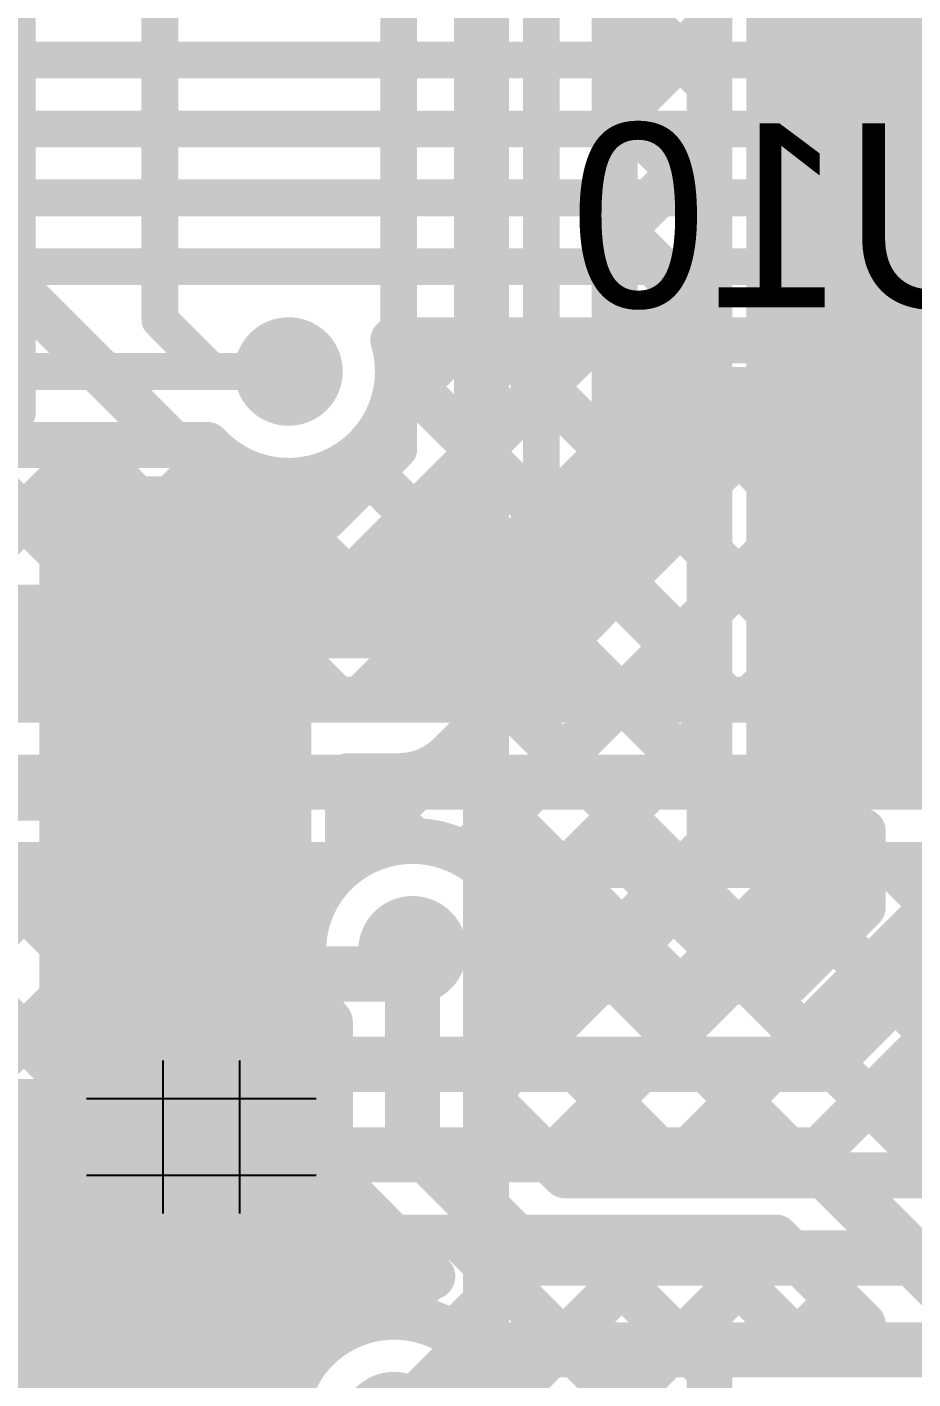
# Model space of a CAD drawing. Header units: millimetres. Extents: x 0.79 to 4.38, y 0.99 to 3.94.
# Drawn here: x 3.0271 to 3.2199, y 2.2447 to 2.539 of the extents above; entities that cross this region are included whole.
import ezdxf

# ---------------------------------------------------------------- set-up
doc = ezdxf.new("R2010")
doc.units = ezdxf.units.MM
doc.header["$MEASUREMENT"] = 0
for name, color, linetype in [('BottomLayer', 5, 'Continuous'), ('BottomOverlay', 54, 'Continuous'), ('BottomPaste', 16, 'Continuous'), ('BottomSolder', 6, 'Continuous'), ('MultiLayer', 9, 'Continuous'), ('TopLayer', 1, 'Continuous'), ('TopOverlay', 2, 'Continuous'), ('TopPaste', 8, 'Continuous'), ('TopSolder', 216, 'Continuous'), ('ViaHoleLayer', 16, 'Continuous')]:
    doc.layers.add(name, color=color, linetype=linetype)

# ---------------------------------------------------------------- blocks, each defined once
blk = doc.blocks.new('49MD_8_000_20_20_20_A_45')
at = {"layer": 'TopLayer'}
blk.add_solid([(0.0689, -0.03937), (0.28543, -0.03937), (0.0689, 0.03937), (0.28543, 0.03937)], dxfattribs=at)
at = {"layer": 'TopOverlay', "const_width": 0.01}
blk.add_lwpolyline([(-0.256, 0.1), (0.252, 0.1)], dxfattribs=at)
at = {"layer": 'TopPaste'}
blk.add_solid([(0.0689, -0.03937), (0.28543, -0.03937), (0.0689, 0.03937), (0.28543, 0.03937)], dxfattribs=at)
at = {"layer": 'TopSolder'}
blk.add_solid([(0.0649, -0.04337), (0.28943, -0.04337), (0.0649, 0.04337), (0.28943, 0.04337)], dxfattribs=at)
blk = doc.blocks.new('C___0201_B_72')
at = {"layer": 'BottomLayer'}
for points in [[(-0.01831, -0.00728), (-0.00768, -0.00728), (-0.01831, 0.00728), (-0.00768, 0.00728)], [(0.00768, -0.00728), (0.01831, -0.00728), (0.00768, 0.00728), (0.01831, 0.00728)]]:
    blk.add_solid(points, dxfattribs=at)
at = {"layer": 'BottomOverlay', "const_width": 0.01}
for points in [[(-0.025, -0.014), (-0.025, 0.014)], [(0.025, 0.014), (-0.025, 0.014)], [(0.025, -0.014), (0.025, 0.014)], [(0.025, -0.014), (-0.025, -0.014)]]:
    blk.add_lwpolyline(points, dxfattribs=at)
at = {"layer": 'BottomOverlay', "const_width": 0.005}
for points in [[(-0.0275, 0.014, 1), (-0.0225, 0.014, 1)], [(-0.0275, 0.014, 1), (-0.0225, 0.014, 1)], [(0.0225, 0.014, 1), (0.0275, 0.014, 1)], [(0.0225, 0.014, 1), (0.0275, 0.014, 1)], [(-0.0275, -0.014, 1), (-0.0225, -0.014, 1)], [(-0.0275, -0.014, 1), (-0.0225, -0.014, 1)], [(0.0225, -0.014, 1), (0.0275, -0.014, 1)], [(0.0225, -0.014, 1), (0.0275, -0.014, 1)]]:
    blk.add_lwpolyline(points, format="xyb", close=True, dxfattribs=at)
at = {"layer": 'BottomPaste'}
for points in [[(-0.01831, -0.00728), (-0.00768, -0.00728), (-0.01831, 0.00728), (-0.00768, 0.00728)], [(0.00768, -0.00728), (0.01831, -0.00728), (0.00768, 0.00728), (0.01831, 0.00728)]]:
    blk.add_solid(points, dxfattribs=at)
at = {"layer": 'BottomSolder'}
for points in [[(-0.02231, -0.01128), (-0.00368, -0.01128), (-0.02231, 0.01128), (-0.00368, 0.01128)], [(0.00368, -0.01128), (0.02231, -0.01128), (0.00368, 0.01128), (0.02231, 0.01128)]]:
    blk.add_solid(points, dxfattribs=at)
blk = doc.blocks.new('C__0402_B_75')
at = {"layer": 'BottomLayer'}
for points in [[(-0.0275, 0.0125), (-0.0275, -0.0125), (-0.0095, 0.0125), (-0.0095, -0.0125)], [(0.0095, 0.0125), (0.0095, -0.0125), (0.0275, 0.0125), (0.0275, -0.0125)]]:
    blk.add_solid(points, dxfattribs=at)
at = {"layer": 'BottomOverlay', "const_width": 0.01}
for points in [[(-0.034, 0.019), (-0.034, -0.0185)], [(-0.034, 0.019), (0.034, 0.019)], [(0.034, 0.019), (0.034, -0.0185)], [(-0.034, -0.0185), (0.034, -0.0185)]]:
    blk.add_lwpolyline(points, dxfattribs=at)
at = {"layer": 'BottomOverlay', "const_width": 0.005}
for points in [[(-0.0365, 0.019, 1), (-0.0315, 0.019, 1)], [(-0.0365, 0.019, 1), (-0.0315, 0.019, 1)], [(0.0315, 0.019, 1), (0.0365, 0.019, 1)], [(0.0315, 0.019, 1), (0.0365, 0.019, 1)], [(-0.0365, -0.0185, 1), (-0.0315, -0.0185, 1)], [(-0.0365, -0.0185, 1), (-0.0315, -0.0185, 1)], [(0.0315, -0.0185, 1), (0.0365, -0.0185, 1)], [(0.0315, -0.0185, 1), (0.0365, -0.0185, 1)]]:
    blk.add_lwpolyline(points, format="xyb", close=True, dxfattribs=at)
at = {"layer": 'BottomPaste'}
for points in [[(-0.0275, 0.0125), (-0.0275, -0.0125), (-0.0095, 0.0125), (-0.0095, -0.0125)], [(0.0095, 0.0125), (0.0095, -0.0125), (0.0275, 0.0125), (0.0275, -0.0125)]]:
    blk.add_solid(points, dxfattribs=at)
at = {"layer": 'BottomSolder'}
for points in [[(-0.0315, 0.0165), (-0.0315, -0.0165), (-0.0055, 0.0165), (-0.0055, -0.0165)], [(0.0055, 0.0165), (0.0055, -0.0165), (0.0315, 0.0165), (0.0315, -0.0165)]]:
    blk.add_solid(points, dxfattribs=at)
blk = doc.blocks.new('C__0603_B_77')
at = {"layer": 'BottomLayer'}
for points in [[(-0.045, 0.0175), (-0.045, -0.0175), (-0.015, 0.0175), (-0.015, -0.0175)], [(0.015, 0.0175), (0.015, -0.0175), (0.045, 0.0175), (0.045, -0.0175)]]:
    blk.add_solid(points, dxfattribs=at)
at = {"layer": 'BottomOverlay', "const_width": 0.01}
for points in [[(0.052, 0.024), (-0.052, 0.024)], [(-0.052, -0.024), (-0.052, 0.024)], [(0.052, -0.024), (0.052, 0.024)], [(0.052, -0.024), (-0.052, -0.024)]]:
    blk.add_lwpolyline(points, dxfattribs=at)
at = {"layer": 'BottomOverlay', "const_width": 0.005}
for points in [[(-0.0545, 0.024, 1), (-0.0495, 0.024, 1)], [(-0.0545, 0.024, 1), (-0.0495, 0.024, 1)], [(0.0495, 0.024, 1), (0.0545, 0.024, 1)], [(0.0495, 0.024, 1), (0.0545, 0.024, 1)], [(-0.0545, -0.024, 1), (-0.0495, -0.024, 1)], [(-0.0545, -0.024, 1), (-0.0495, -0.024, 1)], [(0.0495, -0.024, 1), (0.0545, -0.024, 1)], [(0.0495, -0.024, 1), (0.0545, -0.024, 1)]]:
    blk.add_lwpolyline(points, format="xyb", close=True, dxfattribs=at)
at = {"layer": 'BottomPaste'}
for points in [[(-0.045, 0.0175), (-0.045, -0.0175), (-0.015, 0.0175), (-0.015, -0.0175)], [(0.015, 0.0175), (0.015, -0.0175), (0.045, 0.0175), (0.045, -0.0175)]]:
    blk.add_solid(points, dxfattribs=at)
at = {"layer": 'BottomSolder'}
for points in [[(-0.049, 0.0215), (-0.049, -0.0215), (-0.011, 0.0215), (-0.011, -0.0215)], [(0.011, 0.0215), (0.011, -0.0215), (0.049, 0.0215), (0.049, -0.0215)]]:
    blk.add_solid(points, dxfattribs=at)
blk = doc.blocks.new('C__0402_B_78')
at = {"layer": 'BottomLayer'}
for points in [[(-0.0275, 0.0125), (-0.0275, -0.0125), (-0.0095, 0.0125), (-0.0095, -0.0125)], [(0.0095, 0.0125), (0.0095, -0.0125), (0.0275, 0.0125), (0.0275, -0.0125)]]:
    blk.add_solid(points, dxfattribs=at)
at = {"layer": 'BottomOverlay', "const_width": 0.01}
for points in [[(-0.034, 0.019), (-0.034, -0.0185)], [(-0.034, 0.019), (0.034, 0.019)], [(0.034, 0.019), (0.034, -0.0185)], [(-0.034, -0.0185), (0.034, -0.0185)]]:
    blk.add_lwpolyline(points, dxfattribs=at)
at = {"layer": 'BottomOverlay', "const_width": 0.005}
for points in [[(-0.0365, 0.019, 1), (-0.0315, 0.019, 1)], [(-0.0365, 0.019, 1), (-0.0315, 0.019, 1)], [(0.0315, 0.019, 1), (0.0365, 0.019, 1)], [(0.0315, 0.019, 1), (0.0365, 0.019, 1)], [(-0.0365, -0.0185, 1), (-0.0315, -0.0185, 1)], [(-0.0365, -0.0185, 1), (-0.0315, -0.0185, 1)], [(0.0315, -0.0185, 1), (0.0365, -0.0185, 1)], [(0.0315, -0.0185, 1), (0.0365, -0.0185, 1)]]:
    blk.add_lwpolyline(points, format="xyb", close=True, dxfattribs=at)
at = {"layer": 'BottomPaste'}
for points in [[(-0.0275, 0.0125), (-0.0275, -0.0125), (-0.0095, 0.0125), (-0.0095, -0.0125)], [(0.0095, 0.0125), (0.0095, -0.0125), (0.0275, 0.0125), (0.0275, -0.0125)]]:
    blk.add_solid(points, dxfattribs=at)
at = {"layer": 'BottomSolder'}
for points in [[(-0.0315, 0.0165), (-0.0315, -0.0165), (-0.0055, 0.0165), (-0.0055, -0.0165)], [(0.0055, 0.0165), (0.0055, -0.0165), (0.0315, 0.0165), (0.0315, -0.0165)]]:
    blk.add_solid(points, dxfattribs=at)
blk = doc.blocks.new('STM32F070CBT6TR_258')
at = {"layer": 'TopLayer'}
for points in [[(-0.13976, 0.06299), (-0.13976, 0.0748), (-0.19094, 0.06299), (-0.19094, 0.0748)], [(-0.13976, 0.04331), (-0.13976, 0.05512), (-0.19094, 0.04331), (-0.19094, 0.05512)], [(-0.13976, 0.02362), (-0.13976, 0.03543), (-0.19094, 0.02362), (-0.19094, 0.03543)], [(-0.13976, 0.00394), (-0.13976, 0.01575), (-0.19094, 0.00394), (-0.19094, 0.01575)], [(-0.13976, -0.01575), (-0.13976, -0.00394), (-0.19094, -0.01575), (-0.19094, -0.00394)], [(-0.13976, -0.03543), (-0.13976, -0.02362), (-0.19094, -0.03543), (-0.19094, -0.02362)], [(-0.13976, -0.05512), (-0.13976, -0.04331), (-0.19094, -0.05512), (-0.19094, -0.04331)], [(-0.13976, -0.0748), (-0.13976, -0.06299), (-0.19094, -0.0748), (-0.19094, -0.06299)], [(-0.13976, -0.09449), (-0.13976, -0.08268), (-0.19094, -0.09449), (-0.19094, -0.08268)], [(-0.13976, -0.11417), (-0.13976, -0.10236), (-0.19094, -0.11417), (-0.19094, -0.10236)]]:
    blk.add_solid(points, dxfattribs=at)
at = {"layer": 'TopOverlay', "const_width": 0.01}
blk.add_lwpolyline([(-0.125, -0.165), (-0.165, -0.125)], dxfattribs=at)
at = {"layer": 'TopOverlay', "const_width": 0.005}
blk.add_lwpolyline([(-0.1675, -0.125, 1), (-0.1625, -0.125, 1)], format="xyb", close=True, dxfattribs=at)
at = {"layer": 'TopPaste'}
for points in [[(-0.13976, 0.06299), (-0.13976, 0.0748), (-0.19094, 0.06299), (-0.19094, 0.0748)], [(-0.13976, 0.04331), (-0.13976, 0.05512), (-0.19094, 0.04331), (-0.19094, 0.05512)], [(-0.13976, 0.02362), (-0.13976, 0.03543), (-0.19094, 0.02362), (-0.19094, 0.03543)], [(-0.13976, 0.00394), (-0.13976, 0.01575), (-0.19094, 0.00394), (-0.19094, 0.01575)], [(-0.13976, -0.01575), (-0.13976, -0.00394), (-0.19094, -0.01575), (-0.19094, -0.00394)], [(-0.13976, -0.03543), (-0.13976, -0.02362), (-0.19094, -0.03543), (-0.19094, -0.02362)], [(-0.13976, -0.05512), (-0.13976, -0.04331), (-0.19094, -0.05512), (-0.19094, -0.04331)], [(-0.13976, -0.0748), (-0.13976, -0.06299), (-0.19094, -0.0748), (-0.19094, -0.06299)], [(-0.13976, -0.09449), (-0.13976, -0.08268), (-0.19094, -0.09449), (-0.19094, -0.08268)], [(-0.13976, -0.11417), (-0.13976, -0.10236), (-0.19094, -0.11417), (-0.19094, -0.10236)]]:
    blk.add_solid(points, dxfattribs=at)
at = {"layer": 'TopSolder'}
for points in [[(-0.13576, 0.05899), (-0.13576, 0.0788), (-0.19494, 0.05899), (-0.19494, 0.0788)], [(-0.13576, 0.03931), (-0.13576, 0.05912), (-0.19494, 0.03931), (-0.19494, 0.05912)], [(-0.13576, 0.01962), (-0.13576, 0.03943), (-0.19494, 0.01962), (-0.19494, 0.03943)], [(-0.13576, -0.00006), (-0.13576, 0.01975), (-0.19494, -0.00006), (-0.19494, 0.01975)], [(-0.13576, -0.01975), (-0.13576, 0.00006), (-0.19494, -0.01975), (-0.19494, 0.00006)], [(-0.13576, -0.03943), (-0.13576, -0.01962), (-0.19494, -0.03943), (-0.19494, -0.01962)], [(-0.13576, -0.05912), (-0.13576, -0.03931), (-0.19494, -0.05912), (-0.19494, -0.03931)], [(-0.13576, -0.0788), (-0.13576, -0.05899), (-0.19494, -0.0788), (-0.19494, -0.05899)], [(-0.13576, -0.09849), (-0.13576, -0.07868), (-0.19494, -0.09849), (-0.19494, -0.07868)], [(-0.13576, -0.11817), (-0.13576, -0.09836), (-0.19494, -0.11817), (-0.19494, -0.09836)]]:
    blk.add_solid(points, dxfattribs=at)

msp = doc.modelspace()

# ---------------------------------------------------------------- linework, layer by layer
at = {"layer": 'BottomLayer'}
for points, const_width in [([(3.19102, 2.53181), (3.23921, 2.58)], 0.008), ([(3.19724, 2.51681), (3.22843, 2.548)], 0.008), ([(2.87681, 2.53181), (3.19102, 2.53181)], 0.008), ([(3.20744, 2.50181), (3.22863, 2.523)], 0.008), ([(2.93681, 2.51681), (3.19724, 2.51681)], 0.008), ([(2.95555, 2.50181), (3.20744, 2.50181)], 0.008), ([(3.21404, 2.48681), (3.22523, 2.498)], 0.008), ([(2.97281, 2.48681), (3.21404, 2.48681)], 0.008), ([(3.21, 2.44632), (3.24568, 2.482)], 0.01), ([(3.07441, 2.39558), (3.14963, 2.47081)], 0.01), ([(3.09969, 2.39258), (3.17792, 2.47081)], 0.01), ([(3.10636, 2.45582), (3.12135, 2.47081)], 0.01), ([(3.10682, 2.47081), (3.21404, 2.47081)], 0.01), ([(3.12797, 2.39258), (3.2062, 2.47081)], 0.01), ([(3.12947, 2.47081), (3.2077, 2.39258)], 0.01), ([(3.15776, 2.47081), (3.20772, 2.42085)], 0.01), ([(3.18604, 2.47081), (3.21053, 2.44632)], 0.01), ([(3.21433, 2.47081), (3.23882, 2.44632)], 0.01), ([(3.011, 2.464), (3.084, 2.464)], 0.008), ([(3.10781, 2.46419), (3.17942, 2.39258)], 0.01), ([(3.13558, 2.41158), (3.17899, 2.45499)], 0.02), ([(3.17899, 2.45499), (3.227, 2.45499)], 0.02), ([(3.01763, 2.448), (3.06637, 2.448)], 0.01), ([(3.01881, 2.42484), (3.04197, 2.448)], 0.01), ([(3.03915, 2.448), (3.09457, 2.39258)], 0.01), ([(3.01425, 2.44462), (3.06328, 2.39558)], 0.01), ([(3.01658, 2.39433), (3.06833, 2.44607)], 0.01), ([(3.09856, 2.44516), (3.15113, 2.39258)], 0.01), ([(3.15626, 2.39258), (3.20772, 2.44404)], 0.01), ([(3.20772, 2.44632), (3.24628, 2.44632)], 0.01), ([(3.20772, 2.41169), (3.20772, 2.44632)], 0.01), ([(3.20772, 2.44404), (3.21, 2.44632)], 0.01), ([(3.04612, 2.39558), (3.09218, 2.44164)], 0.01), ([(3.072, 2.44344), (3.12285, 2.39258)], 0.01), ([(2.87052, 2.41864), (3.05016, 2.239)], 0.01), ([(2.90059, 2.41685), (3.07934, 2.2381)], 0.01), ([(3.05935, 2.41158), (3.13558, 2.41158)], 0.02), ([(3.18454, 2.39258), (3.20772, 2.41576)], 0.01), ([(3.01268, 2.399), (3.02526, 2.41158)], 0.012), ([(3.01627, 2.41431), (3.035, 2.39558)], 0.01), ([(3.02526, 2.41158), (3.05935, 2.41158)], 0.012), ([(3.20772, 2.41169), (3.24628, 2.41169)], 0.01), ([(3.21283, 2.39258), (3.23194, 2.41169)], 0.01), ([(3.21688, 2.41169), (3.23599, 2.39258)], 0.01), ([(3.03485, 2.39558), (3.08385, 2.39558)], 0.01), ([(3.01955, 2.39258), (3.03485, 2.39258)], 0.01), ([(3.08385, 2.39258), (3.28711, 2.39258)], 0.01), ([(3.00758, 2.37458), (3.05935, 2.37458)], 0.012), ([(3.05935, 2.37458), (3.31942, 2.37458)], 0.012), ([(2.93282, 2.254), (3.03485, 2.35603)], 0.01), ([(2.98539, 2.25), (3.09197, 2.35658)], 0.01), ([(3.02325, 2.35658), (3.03485, 2.35658)], 0.01), ([(3.08385, 2.35658), (3.09611, 2.35658)], 0.01), ([(3.12589, 2.35658), (3.28576, 2.35658)], 0.01), ([(3.129, 2.30876), (3.17683, 2.35658)], 0.01), ([(3.13057, 2.35658), (3.19815, 2.289)], 0.01), ([(3.13439, 2.34243), (3.14854, 2.35658)], 0.01), ([(3.14086, 2.29233), (3.20511, 2.35658)], 0.01), ([(3.15885, 2.35658), (3.22643, 2.289)], 0.01), ([(3.16581, 2.289), (3.2334, 2.35658)], 0.01), ([(3.18713, 2.35658), (3.25472, 2.289)], 0.01), ([(3.1941, 2.289), (3.26168, 2.35658)], 0.01), ([(3.21542, 2.35658), (3.283, 2.289)], 0.01), ([(2.96282, 2.25571), (3.06069, 2.35358)], 0.01), ([(2.99195, 2.35377), (3.09246, 2.25327)], 0.01), ([(3.02016, 2.35385), (3.11057, 2.26344)], 0.01), ([(3.03485, 2.35358), (3.08385, 2.35358)], 0.01), ([(3.04871, 2.35358), (3.093, 2.3093)], 0.01), ([(3.077, 2.35358), (3.0877, 2.34288)], 0.01), ([(3.22238, 2.289), (3.28807, 2.35469)], 0.01), ([(3.111, 2.29674), (3.111, 2.338)], 0.012), ([(3.01368, 2.25), (3.09016, 2.32648)], 0.01), ([(3.13203, 2.32683), (3.16986, 2.289)], 0.01), ([(3.093, 2.29674), (3.093, 2.32241)], 0.01), ([(3.129, 2.3042), (3.129, 2.32241)], 0.01), ([(3.129, 2.3042), (3.1442, 2.289)], 0.01), ([(3.0335, 2.24154), (3.093, 2.30104)], 0.01), ([(3.111, 2.29674), (3.13674, 2.271)], 0.012), ([(3.1442, 2.289), (3.422, 2.289)], 0.01), ([(3.0983, 2.28399), (3.1153, 2.26698)], 0.01), ([(3.05916, 2.23892), (3.10126, 2.28102)], 0.01), ([(3.063, 2.268), (3.104, 2.268)], 0.02), ([(3.13674, 2.271), (3.464, 2.271)], 0.012), ([(3.10529, 2.25817), (3.11083, 2.2637)], 0.01), ([(2.98059, 2.25), (3.0335, 2.25)], 0.01), ([(3.0335, 2.239), (3.0335, 2.25)], 0.01), ([(3.107, 2.23442), (3.12358, 2.251)], 0.012), ([(3.12358, 2.251), (3.4061, 2.251)], 0.012)]:
    msp.add_lwpolyline(points, dxfattribs=dict(at, const_width=const_width))
for points, const_width in [([(3.18902, 2.53181, 1), (3.19302, 2.53181, 1)], 0.004), ([(3.18902, 2.53181, 1), (3.19302, 2.53181, 1)], 0.004), ([(3.19524, 2.51681, 1), (3.19924, 2.51681, 1)], 0.004), ([(3.19524, 2.51681, 1), (3.19924, 2.51681, 1)], 0.004), ([(3.20544, 2.50181, 1), (3.20944, 2.50181, 1)], 0.004), ([(3.20544, 2.50181, 1), (3.20944, 2.50181, 1)], 0.004), ([(3.21204, 2.48681, 1), (3.21604, 2.48681, 1)], 0.004), ([(3.21204, 2.48681, 1), (3.21604, 2.48681, 1)], 0.004), ([(3.07809, 2.464, 1), (3.08991, 2.464, 1)], 0.01181), ([(3.10432, 2.47081, 1), (3.10932, 2.47081, 1)], 0.005), ([(3.10432, 2.47081, 1), (3.10932, 2.47081, 1)], 0.005), ([(3.11885, 2.47081, 1), (3.12385, 2.47081, 1)], 0.005), ([(3.12697, 2.47081, 1), (3.13198, 2.47081, 1)], 0.005), ([(3.14713, 2.47081, 1), (3.15213, 2.47081, 1)], 0.005), ([(3.15526, 2.47081, 1), (3.16026, 2.47081, 1)], 0.005), ([(3.17542, 2.47081, 1), (3.18042, 2.47081, 1)], 0.005), ([(3.18354, 2.47081, 1), (3.18854, 2.47081, 1)], 0.005), ([(3.2037, 2.47081, 1), (3.2087, 2.47081, 1)], 0.005), ([(3.21154, 2.47081, 1), (3.21654, 2.47081, 1)], 0.005), ([(3.21154, 2.47081, 1), (3.21654, 2.47081, 1)], 0.005), ([(3.21154, 2.47081, 1), (3.21654, 2.47081, 1)], 0.005), ([(3.21183, 2.47081, 1), (3.21683, 2.47081, 1)], 0.005), ([(3.082, 2.464, 1), (3.086, 2.464, 1)], 0.004), ([(3.10531, 2.46419, 1), (3.11031, 2.46419, 1)], 0.005), ([(3.10531, 2.464, 1), (3.11031, 2.464, 1)], 0.005), ([(3.10531, 2.464, 1), (3.11031, 2.464, 1)], 0.005), ([(3.17399, 2.45499, 1), (3.18399, 2.45499, 1)], 0.01), ([(3.17399, 2.45499, 1), (3.18399, 2.45499, 1)], 0.01), ([(3.222, 2.45499, 1), (3.232, 2.45499, 1)], 0.01), ([(3.10386, 2.45582, 1), (3.10886, 2.45582, 1)], 0.005), ([(3.03665, 2.448, 1), (3.04165, 2.448, 1)], 0.005), ([(3.03947, 2.448, 1), (3.04447, 2.448, 1)], 0.005), ([(3.06387, 2.448, 1), (3.06887, 2.448, 1)], 0.005), ([(3.06387, 2.448, 1), (3.06887, 2.448, 1)], 0.005), ([(3.06583, 2.44607, 1), (3.07083, 2.44607, 1)], 0.005), ([(3.09606, 2.44516, 1), (3.10106, 2.44516, 1)], 0.005), ([(3.20522, 2.44632, 1), (3.21022, 2.44632, 1)], 0.005), ([(3.20522, 2.44632, 1), (3.21022, 2.44632, 1)], 0.005), ([(3.20522, 2.44404, 1), (3.21022, 2.44404, 1)], 0.005), ([(3.20522, 2.44404, 1), (3.21022, 2.44404, 1)], 0.005), ([(3.2075, 2.44632, 1), (3.2125, 2.44632, 1)], 0.005), ([(3.2075, 2.44632, 1), (3.2125, 2.44632, 1)], 0.005), ([(3.20803, 2.44632, 1), (3.21303, 2.44632, 1)], 0.005), ([(3.0695, 2.44344, 1), (3.0745, 2.44344, 1)], 0.005), ([(3.08968, 2.44164, 1), (3.09468, 2.44164, 1)], 0.005), ([(3.20522, 2.42085, 1), (3.21022, 2.42085, 1)], 0.005), ([(3.05435, 2.41158, 1), (3.06435, 2.41158, 1)], 0.01), ([(3.13058, 2.41158, 1), (3.14058, 2.41158, 1)], 0.01), ([(3.13058, 2.41158, 1), (3.14058, 2.41158, 1)], 0.01), ([(3.20522, 2.41576, 1), (3.21022, 2.41576, 1)], 0.005), ([(3.02226, 2.41158, 1), (3.02826, 2.41158, 1)], 0.006), ([(3.02226, 2.41158, 1), (3.02826, 2.41158, 1)], 0.006), ([(3.05635, 2.41158, 1), (3.06235, 2.41158, 1)], 0.006), ([(3.20522, 2.41169, 1), (3.21022, 2.41169, 1)], 0.005), ([(3.20522, 2.41169, 1), (3.21022, 2.41169, 1)], 0.005), ([(3.21438, 2.41169, 1), (3.21938, 2.41169, 1)], 0.005), ([(3.03235, 2.39558, 1), (3.03735, 2.39558, 1)], 0.005), ([(3.0325, 2.39558, 1), (3.0375, 2.39558, 1)], 0.005), ([(3.04362, 2.39558, 1), (3.04862, 2.39558, 1)], 0.005), ([(3.06078, 2.39558, 1), (3.06578, 2.39558, 1)], 0.005), ([(3.07191, 2.39558, 1), (3.07691, 2.39558, 1)], 0.005), ([(3.08135, 2.39558, 1), (3.08635, 2.39558, 1)], 0.005), ([(3.03235, 2.39258, 1), (3.03735, 2.39258, 1)], 0.005), ([(3.08135, 2.39258, 1), (3.08635, 2.39258, 1)], 0.005), ([(3.09207, 2.39258, 1), (3.09707, 2.39258, 1)], 0.005), ([(3.09719, 2.39258, 1), (3.10219, 2.39258, 1)], 0.005), ([(3.12035, 2.39258, 1), (3.12535, 2.39258, 1)], 0.005), ([(3.12547, 2.39258, 1), (3.13047, 2.39258, 1)], 0.005), ([(3.14863, 2.39258, 1), (3.15363, 2.39258, 1)], 0.005), ([(3.15376, 2.39258, 1), (3.15876, 2.39258, 1)], 0.005), ([(3.17692, 2.39258, 1), (3.18192, 2.39258, 1)], 0.005), ([(3.18204, 2.39258, 1), (3.18704, 2.39258, 1)], 0.005), ([(3.2052, 2.39258, 1), (3.2102, 2.39258, 1)], 0.005), ([(3.21033, 2.39258, 1), (3.21533, 2.39258, 1)], 0.005), ([(3.05635, 2.37458, 1), (3.06235, 2.37458, 1)], 0.006), ([(3.05635, 2.37458, 1), (3.06235, 2.37458, 1)], 0.006), ([(3.02075, 2.35658, 1), (3.02575, 2.35658, 1)], 0.005), ([(3.02075, 2.35658, 1), (3.02575, 2.35658, 1)], 0.005), ([(3.03235, 2.35658, 1), (3.03735, 2.35658, 1)], 0.005), ([(3.03235, 2.35603, 1), (3.03735, 2.35603, 1)], 0.005), ([(3.08135, 2.35658, 1), (3.08635, 2.35658, 1)], 0.005), ([(3.08947, 2.35658, 1), (3.09447, 2.35658, 1)], 0.005), ([(3.09361, 2.35658, 1), (3.09861, 2.35658, 1)], 0.005), ([(3.09361, 2.35658, 1), (3.09861, 2.35658, 1)], 0.005), ([(3.12339, 2.35658, 1), (3.12839, 2.35658, 1)], 0.005), ([(3.12339, 2.35658, 1), (3.12839, 2.35658, 1)], 0.005), ([(3.12807, 2.35658, 1), (3.13307, 2.35658, 1)], 0.005), ([(3.14604, 2.35658, 1), (3.15104, 2.35658, 1)], 0.005), ([(3.15635, 2.35658, 1), (3.16135, 2.35658, 1)], 0.005), ([(3.17433, 2.35658, 1), (3.17933, 2.35658, 1)], 0.005), ([(3.18463, 2.35658, 1), (3.18963, 2.35658, 1)], 0.005), ([(3.20261, 2.35658, 1), (3.20761, 2.35658, 1)], 0.005), ([(3.21292, 2.35658, 1), (3.21792, 2.35658, 1)], 0.005), ([(3.03235, 2.35358, 1), (3.03735, 2.35358, 1)], 0.005), ([(3.04621, 2.35358, 1), (3.05121, 2.35358, 1)], 0.005), ([(3.05819, 2.35358, 1), (3.06319, 2.35358, 1)], 0.005), ([(3.0745, 2.35358, 1), (3.0795, 2.35358, 1)], 0.005), ([(3.08135, 2.35358, 1), (3.08635, 2.35358, 1)], 0.005), ([(3.10509, 2.338, 1), (3.11691, 2.338, 1)], 0.01181), ([(3.0852, 2.34288, 1), (3.0902, 2.34288, 1)], 0.005), ([(3.13189, 2.34243, 1), (3.13689, 2.34243, 1)], 0.005), ([(3.108, 2.338, 1), (3.114, 2.338, 1)], 0.006), ([(3.13231, 2.338, 1), (3.13731, 2.338, 1)], 0.005), ([(3.13231, 2.338, 1), (3.13731, 2.338, 1)], 0.005), ([(3.08766, 2.32648, 1), (3.09266, 2.32648, 1)], 0.005), ([(3.12953, 2.32683, 1), (3.13453, 2.32683, 1)], 0.005), ([(3.0905, 2.32241, 1), (3.0955, 2.32241, 1)], 0.005), ([(3.0905, 2.32241, 1), (3.0955, 2.32241, 1)], 0.005), ([(3.1265, 2.32241, 1), (3.1315, 2.32241, 1)], 0.005), ([(3.1265, 2.32241, 1), (3.1315, 2.32241, 1)], 0.005), ([(3.0905, 2.3093, 1), (3.0955, 2.3093, 1)], 0.005), ([(3.1265, 2.30876, 1), (3.1315, 2.30876, 1)], 0.005), ([(3.1265, 2.3042, 1), (3.1315, 2.3042, 1)], 0.005), ([(3.1265, 2.3042, 1), (3.1315, 2.3042, 1)], 0.005), ([(3.0905, 2.30104, 1), (3.0955, 2.30104, 1)], 0.005), ([(3.0905, 2.29674, 1), (3.0955, 2.29674, 1)], 0.005), ([(3.0905, 2.29674, 1), (3.0955, 2.29674, 1)], 0.005), ([(3.0905, 2.29674, 1), (3.0955, 2.29674, 1)], 0.005), ([(3.108, 2.29674, 1), (3.114, 2.29674, 1)], 0.006), ([(3.108, 2.29674, 1), (3.114, 2.29674, 1)], 0.006), ([(3.13836, 2.29233, 1), (3.14336, 2.29233, 1)], 0.005), ([(3.1417, 2.289, 1), (3.1467, 2.289, 1)], 0.005), ([(3.1417, 2.289, 1), (3.1467, 2.289, 1)], 0.005), ([(3.16331, 2.289, 1), (3.16831, 2.289, 1)], 0.005), ([(3.16736, 2.289, 1), (3.17236, 2.289, 1)], 0.005), ([(3.1916, 2.289, 1), (3.1966, 2.289, 1)], 0.005), ([(3.19565, 2.289, 1), (3.20065, 2.289, 1)], 0.005), ([(3.21988, 2.289, 1), (3.22488, 2.289, 1)], 0.005), ([(3.09577, 2.28401, 1), (3.10077, 2.28401, 1)], 0.005), ([(3.0958, 2.28399, 1), (3.1008, 2.28399, 1)], 0.005), ([(3.0958, 2.28399, 1), (3.1008, 2.28399, 1)], 0.005), ([(3.09876, 2.28102, 1), (3.10376, 2.28102, 1)], 0.005), ([(3.09809, 2.268, 1), (3.10991, 2.268, 1)], 0.01181), ([(3.058, 2.268, 1), (3.068, 2.268, 1)], 0.01), ([(3.099, 2.268, 1), (3.109, 2.268, 1)], 0.01), ([(3.13374, 2.271, 1), (3.13974, 2.271, 1)], 0.006), ([(3.13374, 2.271, 1), (3.13974, 2.271, 1)], 0.006), ([(3.1128, 2.26698, 1), (3.1178, 2.26698, 1)], 0.005), ([(3.1128, 2.26698, 1), (3.1178, 2.26698, 1)], 0.005), ([(3.1128, 2.26698, 1), (3.1178, 2.26698, 1)], 0.005), ([(3.10807, 2.26344, 1), (3.11307, 2.26344, 1)], 0.005), ([(3.10833, 2.2637, 1), (3.11333, 2.2637, 1)], 0.005), ([(3.10833, 2.2637, 1), (3.11333, 2.2637, 1)], 0.005), ([(3.10835, 2.26373, 1), (3.11335, 2.26373, 1)], 0.005), ([(3.10279, 2.25817, 1), (3.10779, 2.25817, 1)], 0.005), ([(3.10279, 2.25817, 1), (3.10779, 2.25817, 1)], 0.005), ([(3.08996, 2.25327, 1), (3.09496, 2.25327, 1)], 0.005), ([(3.031, 2.25, 1), (3.036, 2.25, 1)], 0.005), ([(3.031, 2.25, 1), (3.036, 2.25, 1)], 0.005), ([(3.12058, 2.251, 1), (3.12658, 2.251, 1)], 0.006), ([(3.12058, 2.251, 1), (3.12658, 2.251, 1)], 0.006), ([(3.031, 2.24154, 1), (3.036, 2.24154, 1)], 0.005), ([(3.10109, 2.23442, 1), (3.11291, 2.23442, 1)], 0.01181)]:
    msp.add_lwpolyline(points, format="xyb", close=True, dxfattribs=dict(at, const_width=const_width))
at = {"layer": 'BottomLayer', "const_width": 0.01}
for points in [[(3.22537, 2.47551, -0.199231), (3.21404, 2.47081)], [(3.22536, 2.4755, -0.198912), (3.21404, 2.47081)], [(3.10682, 2.47081, -0.072651), (3.10781, 2.464)], [(3.10781, 2.464, -0.685879), (3.06637, 2.448)], [(3.02325, 2.35658, -2.171228), (3.01955, 2.39258)], [(3.093, 2.32241, -0.425458), (3.09611, 2.35658)], [(3.12589, 2.35658, -0.227651), (3.13481, 2.338)], [(3.13481, 2.338, -0.18034), (3.129, 2.32241)], [(3.0983, 2.28399, -0.199396), (3.093, 2.29674)], [(3.09827, 2.28401, -0.198912), (3.093, 2.29674)], [(3.11083, 2.2637, -0.077461), (3.1153, 2.26698)], [(3.11085, 2.26373, -0.076993), (3.1153, 2.26698)], [(3.08348, 2.2381, -0.349158), (3.10529, 2.25817)]]:
    msp.add_lwpolyline(points, format="xyb", dxfattribs=at)
at = {"layer": 'BottomLayer'}
msp.add_solid([(2.978, 2.246), (3.082, 2.246), (2.978, 2.307), (3.082, 2.307)], dxfattribs=at)
at = {"layer": 'BottomOverlay'}
for p, q in [((3.05668, 2.314), (3.05668, 2.28901)), ((3.07334, 2.314), (3.07334, 2.28068)), ((3.09, 2.30567), (3.04002, 2.30567)), ((3.04002, 2.28901), (3.09, 2.28901)), ((3.05668, 2.28901), (3.05668, 2.28068))]:
    msp.add_line(p, q, dxfattribs=at)
at = {"layer": 'MultiLayer', "const_width": 0.01181}
for points in [[(3.07809, 2.464, 1), (3.08991, 2.464, 1)], [(3.10509, 2.338, 1), (3.11691, 2.338, 1)], [(3.09809, 2.268, 1), (3.10991, 2.268, 1)], [(3.10109, 2.23442, 1), (3.11291, 2.23442, 1)]]:
    msp.add_lwpolyline(points, format="xyb", close=True, dxfattribs=at)
at = {"layer": 'TopLayer'}
for points, const_width in [([(3.17563, 2.3639), (3.17563, 2.60443)], 0.01), ([(3.025, 2.455), (3.025, 2.58)], 0.008), ([(3.056, 2.47524), (3.056, 2.58)], 0.008), ([(3.139, 2.423), (3.139, 2.578)], 0.008), ([(3.155, 2.423), (3.155, 2.578)], 0.01), ([(3.124, 2.435), (3.124, 2.57179)], 0.008), ([(3.108, 2.447), (3.108, 2.56657)], 0.008), ([(3.155, 2.54711), (3.17563, 2.52648)], 0.01), ([(3.155, 2.5186), (3.17563, 2.53923)], 0.01), ([(3.155, 2.52165), (3.17563, 2.50102)], 0.01), ([(3.155, 2.49315), (3.17563, 2.51378)], 0.01), ([(3.155, 2.4962), (3.17563, 2.47557)], 0.01), ([(3.155, 2.46769), (3.17563, 2.48832)], 0.01), ([(3.056, 2.47524), (3.06724, 2.464)], 0.008), ([(3.155, 2.47074), (3.17563, 2.45011)], 0.01), ([(3.06724, 2.464), (3.084, 2.464)], 0.008), ([(3.155, 2.44224), (3.17563, 2.46287)], 0.01), ([(3.01884, 2.44884), (3.025, 2.455)], 0.008), ([(3.09227, 2.43127), (3.108, 2.447)], 0.008), ([(3.155, 2.44529), (3.17563, 2.42466)], 0.01), ([(3.15225, 2.41403), (3.17563, 2.43741)], 0.01), ([(3.10058, 2.41158), (3.124, 2.435)], 0.008), ([(3.05935, 2.43127), (3.09227, 2.43127)], 0.008), ([(3.1079, 2.3919), (3.139, 2.423)], 0.008), ([(3.15473, 2.4201), (3.17563, 2.3992)], 0.01), ([(3.11923, 2.3806), (3.1503, 2.41167)], 0.01), ([(3.12252, 2.35884), (3.17563, 2.41196)], 0.01), ([(3.05935, 2.41158), (3.10058, 2.41158)], 0.008), ([(3.144, 2.40537), (3.17563, 2.37374)], 0.01), ([(3.05935, 2.3919), (3.1079, 2.3919)], 0.008), ([(3.13127, 2.39265), (3.19273, 2.33119)], 0.01), ([(3.13384, 2.34471), (3.17563, 2.3865)], 0.01), ([(3.11853, 2.37994), (3.1673, 2.33116)], 0.01), ([(3.09694, 2.35873), (3.11686, 2.37865)], 0.01), ([(3.00679, 2.37221), (3.05935, 2.37221)], 0.012), ([(3.09694, 2.3759), (3.1079, 2.3759)], 0.01), ([(3.09694, 2.35722), (3.09694, 2.37399)], 0.01), ([(3.09711, 2.3759), (3.1112, 2.36181)], 0.01), ([(3.14574, 2.33116), (3.17848, 2.3639)], 0.01), ([(3.1712, 2.33116), (3.20394, 2.3639)], 0.01), ([(3.17563, 2.3639), (3.209, 2.3639)], 0.01), ([(3.18548, 2.3639), (3.20546, 2.34391)], 0.01), ([(3.209, 2.34746), (3.209, 2.3639)], 0.01), ([(3.21643, 2.30002), (3.28, 2.36359)], 0.01), ([(3.09253, 2.35431), (3.09694, 2.35873)], 0.01), ([(3.02063, 2.35421), (3.05935, 2.35421)], 0.01), ([(3.03805, 2.35075), (3.04152, 2.35421)], 0.01), ([(3.04243, 2.35421), (3.04589, 2.35075)], 0.01), ([(3.0612, 2.35431), (3.09365, 2.35431)], 0.01), ([(3.0636, 2.35084), (3.06707, 2.35431)], 0.01), ([(3.06779, 2.35431), (3.07125, 2.35084)], 0.01), ([(3.08906, 2.35084), (3.09253, 2.35431)], 0.01), ([(3.004, 2.33), (3.02653, 2.35253)], 0.008), ([(3.02176, 2.35075), (3.05751, 2.35075)], 0.01), ([(3.02653, 2.35253), (3.05935, 2.35253)], 0.008), ([(3.05935, 2.35084), (3.09095, 2.35084)], 0.01), ([(3.1927, 2.33116), (3.209, 2.34746)], 0.01), ([(3.20016, 2.31316), (3.227, 2.34)], 0.012), ([(3.10584, 2.33284), (3.111, 2.338)], 0.012), ([(3.13481, 2.3382), (3.14185, 2.33116)], 0.01), ([(3.05935, 2.33284), (3.10584, 2.33284)], 0.012), ([(3.13381, 2.33116), (3.1927, 2.33116)], 0.01), ([(3.21446, 2.302), (3.2397, 2.32725)], 0.01), ([(3.05935, 2.31316), (3.20016, 2.31316)], 0.012), ([(3.21819, 2.30573), (3.27382, 2.2501)], 0.01), ([(3.21446, 2.302), (3.2397, 2.27675)], 0.01), ([(3.05935, 2.29347), (3.19753, 2.29347)], 0.012), ([(3.19753, 2.29347), (3.227, 2.264)], 0.012), ([(3.09694, 2.2569), (3.11551, 2.27547)], 0.01), ([(3.09694, 2.27547), (3.19007, 2.27547)], 0.01), ([(3.09694, 2.27201), (3.09694, 2.27547)], 0.01), ([(3.09694, 2.27424), (3.11401, 2.25717)], 0.01), ([(3.099, 2.18259), (3.19098, 2.27457)], 0.01), ([(3.11992, 2.25442), (3.14097, 2.27547)], 0.01), ([(3.12117, 2.27547), (3.17563, 2.22101)], 0.01), ([(3.1303, 2.23934), (3.16643, 2.27547)], 0.01), ([(3.14662, 2.27547), (3.17563, 2.24646)], 0.01), ([(3.17208, 2.27547), (3.19745, 2.2501)], 0.01), ([(3.19007, 2.27547), (3.209, 2.25654)], 0.01), ([(3.09694, 2.256), (3.09694, 2.27201)], 0.01), ([(3.09694, 2.256), (3.09694, 2.27201)], 0.01), ([(3.19197, 2.2501), (3.2037, 2.26184)], 0.01), ([(3.209, 2.2501), (3.209, 2.25654)], 0.01), ([(3.17563, 2.2501), (3.209, 2.2501)], 0.01), ([(3.17563, 2.00957), (3.17563, 2.2501)], 0.01), ([(3.12976, 2.24143), (3.17563, 2.19555)], 0.01)]:
    msp.add_lwpolyline(points, dxfattribs=dict(at, const_width=const_width))
for points, const_width in [([(3.17313, 2.53923, 1), (3.17813, 2.53923, 1)], 0.005), ([(3.17313, 2.52648, 1), (3.17813, 2.52648, 1)], 0.005), ([(3.1525, 2.52165, 1), (3.1575, 2.52165, 1)], 0.005), ([(3.1525, 2.5186, 1), (3.1575, 2.5186, 1)], 0.005), ([(3.17313, 2.51378, 1), (3.17813, 2.51378, 1)], 0.005), ([(3.17313, 2.50102, 1), (3.17813, 2.50102, 1)], 0.005), ([(3.1525, 2.4962, 1), (3.1575, 2.4962, 1)], 0.005), ([(3.1525, 2.49315, 1), (3.1575, 2.49315, 1)], 0.005), ([(3.17313, 2.48832, 1), (3.17813, 2.48832, 1)], 0.005), ([(3.054, 2.47524, 1), (3.058, 2.47524, 1)], 0.004), ([(3.054, 2.47524, 1), (3.058, 2.47524, 1)], 0.004), ([(3.17313, 2.47557, 1), (3.17813, 2.47557, 1)], 0.005), ([(3.07809, 2.464, 1), (3.08991, 2.464, 1)], 0.01181), ([(3.1525, 2.47074, 1), (3.1575, 2.47074, 1)], 0.005), ([(3.1525, 2.46769, 1), (3.1575, 2.46769, 1)], 0.005), ([(3.06524, 2.464, 1), (3.06924, 2.464, 1)], 0.004), ([(3.06524, 2.464, 1), (3.06924, 2.464, 1)], 0.004), ([(3.082, 2.464, 1), (3.086, 2.464, 1)], 0.004), ([(3.17313, 2.46287, 1), (3.17813, 2.46287, 1)], 0.005), ([(3.023, 2.455, 1), (3.027, 2.455, 1)], 0.004), ([(3.023, 2.455, 1), (3.027, 2.455, 1)], 0.004), ([(3.17313, 2.45011, 1), (3.17813, 2.45011, 1)], 0.005), ([(3.106, 2.447, 1), (3.11, 2.447, 1)], 0.004), ([(3.106, 2.447, 1), (3.11, 2.447, 1)], 0.004), ([(3.1525, 2.44529, 1), (3.1575, 2.44529, 1)], 0.005), ([(3.1525, 2.44224, 1), (3.1575, 2.44224, 1)], 0.005), ([(3.17313, 2.43741, 1), (3.17813, 2.43741, 1)], 0.005), ([(3.122, 2.435, 1), (3.126, 2.435, 1)], 0.004), ([(3.122, 2.435, 1), (3.126, 2.435, 1)], 0.004), ([(3.05735, 2.43127, 1), (3.06135, 2.43127, 1)], 0.004), ([(3.09027, 2.43127, 1), (3.09427, 2.43127, 1)], 0.004), ([(3.09027, 2.43127, 1), (3.09427, 2.43127, 1)], 0.004), ([(3.17313, 2.42466, 1), (3.17813, 2.42466, 1)], 0.005), ([(3.137, 2.423, 1), (3.141, 2.423, 1)], 0.004), ([(3.137, 2.423, 1), (3.141, 2.423, 1)], 0.004), ([(3.1525, 2.423, 1), (3.1575, 2.423, 1)], 0.005), ([(3.1525, 2.423, 1), (3.1575, 2.423, 1)], 0.005), ([(3.1525, 2.423, 1), (3.1575, 2.423, 1)], 0.005), ([(3.15223, 2.4201, 1), (3.15723, 2.4201, 1)], 0.005), ([(3.1478, 2.41167, 1), (3.1528, 2.41167, 1)], 0.005), ([(3.1478, 2.41167, 1), (3.1528, 2.41167, 1)], 0.005), ([(3.14781, 2.41169, 1), (3.15281, 2.41169, 1)], 0.005), ([(3.14975, 2.41403, 1), (3.15475, 2.41403, 1)], 0.005), ([(3.17313, 2.41196, 1), (3.17813, 2.41196, 1)], 0.005), ([(3.05735, 2.41158, 1), (3.06135, 2.41158, 1)], 0.004), ([(3.09858, 2.41158, 1), (3.10258, 2.41158, 1)], 0.004), ([(3.09858, 2.41158, 1), (3.10258, 2.41158, 1)], 0.004), ([(3.1415, 2.40537, 1), (3.1465, 2.40537, 1)], 0.005), ([(3.17313, 2.3992, 1), (3.17813, 2.3992, 1)], 0.005), ([(3.05735, 2.3919, 1), (3.06135, 2.3919, 1)], 0.004), ([(3.1059, 2.3919, 1), (3.1099, 2.3919, 1)], 0.004), ([(3.1059, 2.3919, 1), (3.1099, 2.3919, 1)], 0.004), ([(3.12877, 2.39265, 1), (3.13377, 2.39265, 1)], 0.005), ([(3.17313, 2.3865, 1), (3.17813, 2.3865, 1)], 0.005), ([(3.11603, 2.37994, 1), (3.12103, 2.37994, 1)], 0.005), ([(3.11671, 2.38058, 1), (3.12171, 2.38058, 1)], 0.005), ([(3.11673, 2.3806, 1), (3.12173, 2.3806, 1)], 0.005), ([(3.11673, 2.3806, 1), (3.12173, 2.3806, 1)], 0.005), ([(3.11436, 2.37865, 1), (3.11936, 2.37865, 1)], 0.005), ([(3.05635, 2.37221, 1), (3.06235, 2.37221, 1)], 0.006), ([(3.09444, 2.3759, 1), (3.09944, 2.3759, 1)], 0.005), ([(3.09444, 2.37399, 1), (3.09944, 2.37399, 1)], 0.005), ([(3.09461, 2.3759, 1), (3.09961, 2.3759, 1)], 0.005), ([(3.1054, 2.3759, 1), (3.1104, 2.3759, 1)], 0.005), ([(3.1054, 2.3759, 1), (3.1104, 2.3759, 1)], 0.005), ([(3.1054, 2.3759, 1), (3.1104, 2.3759, 1)], 0.005), ([(3.17313, 2.37374, 1), (3.17813, 2.37374, 1)], 0.005), ([(3.1087, 2.36181, 1), (3.1137, 2.36181, 1)], 0.005), ([(3.17313, 2.3639, 1), (3.17813, 2.3639, 1)], 0.005), ([(3.17313, 2.3639, 1), (3.17813, 2.3639, 1)], 0.005), ([(3.17598, 2.3639, 1), (3.18098, 2.3639, 1)], 0.005), ([(3.18298, 2.3639, 1), (3.18798, 2.3639, 1)], 0.005), ([(3.20144, 2.3639, 1), (3.20644, 2.3639, 1)], 0.005), ([(3.2065, 2.3639, 1), (3.2115, 2.3639, 1)], 0.005), ([(3.2065, 2.3639, 1), (3.2115, 2.3639, 1)], 0.005), ([(3.09444, 2.35873, 1), (3.09944, 2.35873, 1)], 0.005), ([(3.09444, 2.35873, 1), (3.09944, 2.35873, 1)], 0.005), ([(3.12002, 2.35884, 1), (3.12502, 2.35884, 1)], 0.005), ([(3.09444, 2.35722, 1), (3.09944, 2.35722, 1)], 0.005), ([(3.09444, 2.35722, 1), (3.09944, 2.35722, 1)], 0.005), ([(3.09444, 2.35722, 1), (3.09944, 2.35722, 1)], 0.005), ([(3.03902, 2.35421, 1), (3.04402, 2.35421, 1)], 0.005), ([(3.03993, 2.35421, 1), (3.04493, 2.35421, 1)], 0.005), ([(3.05685, 2.35421, 1), (3.06185, 2.35421, 1)], 0.005), ([(3.0587, 2.35431, 1), (3.0637, 2.35431, 1)], 0.005), ([(3.06457, 2.35431, 1), (3.06957, 2.35431, 1)], 0.005), ([(3.06529, 2.35431, 1), (3.07029, 2.35431, 1)], 0.005), ([(3.09003, 2.35431, 1), (3.09503, 2.35431, 1)], 0.005), ([(3.09003, 2.35431, 1), (3.09503, 2.35431, 1)], 0.005), ([(3.09115, 2.35431, 1), (3.09615, 2.35431, 1)], 0.005), ([(3.09115, 2.35431, 1), (3.09615, 2.35431, 1)], 0.005), ([(3.09115, 2.35431, 1), (3.09615, 2.35431, 1)], 0.005), ([(3.02453, 2.35253, 1), (3.02853, 2.35253, 1)], 0.004), ([(3.02453, 2.35253, 1), (3.02853, 2.35253, 1)], 0.004), ([(3.03555, 2.35075, 1), (3.04055, 2.35075, 1)], 0.005), ([(3.04339, 2.35075, 1), (3.04839, 2.35075, 1)], 0.005), ([(3.05501, 2.35075, 1), (3.06001, 2.35075, 1)], 0.005), ([(3.05685, 2.35084, 1), (3.06185, 2.35084, 1)], 0.005), ([(3.05735, 2.35253, 1), (3.06135, 2.35253, 1)], 0.004), ([(3.0611, 2.35084, 1), (3.0661, 2.35084, 1)], 0.005), ([(3.06875, 2.35084, 1), (3.07375, 2.35084, 1)], 0.005), ([(3.08656, 2.35084, 1), (3.09156, 2.35084, 1)], 0.005), ([(3.08845, 2.35084, 1), (3.09345, 2.35084, 1)], 0.005), ([(3.08845, 2.35084, 1), (3.09345, 2.35084, 1)], 0.005), ([(3.2065, 2.34746, 1), (3.2115, 2.34746, 1)], 0.005), ([(3.2065, 2.34746, 1), (3.2115, 2.34746, 1)], 0.005), ([(3.10509, 2.338, 1), (3.11691, 2.338, 1)], 0.01181), ([(3.13134, 2.34471, 1), (3.13634, 2.34471, 1)], 0.005), ([(3.20296, 2.34391, 1), (3.20796, 2.34391, 1)], 0.005), ([(3.108, 2.338, 1), (3.114, 2.338, 1)], 0.006), ([(3.13231, 2.3382, 1), (3.13731, 2.3382, 1)], 0.005), ([(3.13231, 2.338, 1), (3.13731, 2.338, 1)], 0.005), ([(3.13231, 2.338, 1), (3.13731, 2.338, 1)], 0.005), ([(3.05635, 2.33284, 1), (3.06235, 2.33284, 1)], 0.006), ([(3.10284, 2.33284, 1), (3.10884, 2.33284, 1)], 0.006), ([(3.10284, 2.33284, 1), (3.10884, 2.33284, 1)], 0.006), ([(3.13131, 2.33116, 1), (3.13631, 2.33116, 1)], 0.005), ([(3.13131, 2.33116, 1), (3.13631, 2.33116, 1)], 0.005), ([(3.13935, 2.33116, 1), (3.14435, 2.33116, 1)], 0.005), ([(3.14324, 2.33116, 1), (3.14824, 2.33116, 1)], 0.005), ([(3.1648, 2.33116, 1), (3.1698, 2.33116, 1)], 0.005), ([(3.1687, 2.33116, 1), (3.1737, 2.33116, 1)], 0.005), ([(3.1902, 2.33116, 1), (3.1952, 2.33116, 1)], 0.005), ([(3.1902, 2.33116, 1), (3.1952, 2.33116, 1)], 0.005), ([(3.19023, 2.33119, 1), (3.19523, 2.33119, 1)], 0.005), ([(3.05635, 2.31316, 1), (3.06235, 2.31316, 1)], 0.006), ([(3.19716, 2.31316, 1), (3.20316, 2.31316, 1)], 0.006), ([(3.19716, 2.31316, 1), (3.20316, 2.31316, 1)], 0.006), ([(3.21569, 2.30573, 1), (3.22069, 2.30573, 1)], 0.005), ([(3.21196, 2.302, 1), (3.21696, 2.302, 1)], 0.005), ([(3.21196, 2.302, 1), (3.21696, 2.302, 1)], 0.005), ([(3.21393, 2.30002, 1), (3.21893, 2.30002, 1)], 0.005), ([(3.05635, 2.29347, 1), (3.06235, 2.29347, 1)], 0.006), ([(3.19453, 2.29347, 1), (3.20053, 2.29347, 1)], 0.006), ([(3.19453, 2.29347, 1), (3.20053, 2.29347, 1)], 0.006), ([(3.09444, 2.27547, 1), (3.09944, 2.27547, 1)], 0.005), ([(3.09444, 2.27547, 1), (3.09944, 2.27547, 1)], 0.005), ([(3.09444, 2.27424, 1), (3.09944, 2.27424, 1)], 0.005), ([(3.09809, 2.268, 1), (3.10991, 2.268, 1)], 0.01181), ([(3.11301, 2.27547, 1), (3.11801, 2.27547, 1)], 0.005), ([(3.11867, 2.27547, 1), (3.12367, 2.27547, 1)], 0.005), ([(3.13847, 2.27547, 1), (3.14347, 2.27547, 1)], 0.005), ([(3.14412, 2.27547, 1), (3.14912, 2.27547, 1)], 0.005), ([(3.16393, 2.27547, 1), (3.16893, 2.27547, 1)], 0.005), ([(3.16958, 2.27547, 1), (3.17458, 2.27547, 1)], 0.005), ([(3.18757, 2.27547, 1), (3.19257, 2.27547, 1)], 0.005), ([(3.18757, 2.27547, 1), (3.19257, 2.27547, 1)], 0.005), ([(3.18848, 2.27457, 1), (3.19348, 2.27457, 1)], 0.005), ([(3.09444, 2.27201, 1), (3.09944, 2.27201, 1)], 0.005), ([(3.09444, 2.27201, 1), (3.09944, 2.27201, 1)], 0.005), ([(3.09444, 2.27201, 1), (3.09944, 2.27201, 1)], 0.005), ([(3.2012, 2.26184, 1), (3.2062, 2.26184, 1)], 0.005), ([(3.09444, 2.2569, 1), (3.09944, 2.2569, 1)], 0.005), ([(3.09444, 2.256, 1), (3.09944, 2.256, 1)], 0.005), ([(3.09444, 2.256, 1), (3.09944, 2.256, 1)], 0.005), ([(3.09444, 2.256, 1), (3.09944, 2.256, 1)], 0.005), ([(3.11151, 2.25717, 1), (3.11651, 2.25717, 1)], 0.005), ([(3.2065, 2.25654, 1), (3.2115, 2.25654, 1)], 0.005), ([(3.2065, 2.25654, 1), (3.2115, 2.25654, 1)], 0.005), ([(3.11742, 2.25442, 1), (3.12242, 2.25442, 1)], 0.005), ([(3.17313, 2.2501, 1), (3.17813, 2.2501, 1)], 0.005), ([(3.17313, 2.2501, 1), (3.17813, 2.2501, 1)], 0.005), ([(3.18947, 2.2501, 1), (3.19447, 2.2501, 1)], 0.005), ([(3.19495, 2.2501, 1), (3.19995, 2.2501, 1)], 0.005), ([(3.2065, 2.2501, 1), (3.2115, 2.2501, 1)], 0.005), ([(3.2065, 2.2501, 1), (3.2115, 2.2501, 1)], 0.005), ([(3.17313, 2.24646, 1), (3.17813, 2.24646, 1)], 0.005), ([(3.10109, 2.23442, 1), (3.11291, 2.23442, 1)], 0.01181), ([(3.12726, 2.24143, 1), (3.13226, 2.24143, 1)], 0.005)]:
    msp.add_lwpolyline(points, format="xyb", close=True, dxfattribs=dict(at, const_width=const_width))
at = {"layer": 'TopLayer', "const_width": 0.01}
for points in [[(3.155, 2.423, -0.199231), (3.1503, 2.41167)], [(3.155, 2.423, -0.198912), (3.15031, 2.41169)], [(3.11923, 2.3806, -0.199231), (3.1079, 2.3759)], [(3.11921, 2.38058, -0.198912), (3.1079, 2.3759)], [(3.09694, 2.35722, -0.613862), (3.13481, 2.338)], [(3.09365, 2.35431, -0.04628), (3.09694, 2.35722)], [(3.09095, 2.35084, -0.046218), (3.09365, 2.35431)], [(3.13481, 2.338, -0.072998), (3.13381, 2.33116)], [(3.09694, 2.256, -0.5485), (3.13081, 2.23442)]]:
    msp.add_lwpolyline(points, format="xyb", dxfattribs=at)
at = {"layer": 'ViaHoleLayer', "const_width": 0.00591}
for points in [[(3.08105, 2.464, 1), (3.08695, 2.464, 1)], [(3.10805, 2.338, 1), (3.11395, 2.338, 1)], [(3.10105, 2.268, 1), (3.10695, 2.268, 1)]]:
    msp.add_lwpolyline(points, format="xyb", close=True, dxfattribs=at)

# ---------------------------------------------------------------- block references
for name, p, rotation in [('49MD_8_000_20_20_20_A_45', (3.227, 2.307), 90), ('STM32F070CBT6TR_258', (2.894, 2.323), 180), ('C___0201_B_72', (3.227, 2.442), 270), ('C__0402_B_75', (3.05935, 2.39308), 90), ('C__0603_B_77', (3.004, 2.253), 270), ('C__0402_B_78', (3.05935, 2.2356), 90)]:
    msp.add_blockref(name, p, dxfattribs=dict(rotation=rotation))

# ---------------------------------------------------------------- texts
at = {"layer": 'BottomOverlay', "text_generation_flag": 2}
msp.add_text('CU10', height=0.04, dxfattribs=at).set_placement((3.282, 2.478))

doc.saveas('drawing.dxf')
